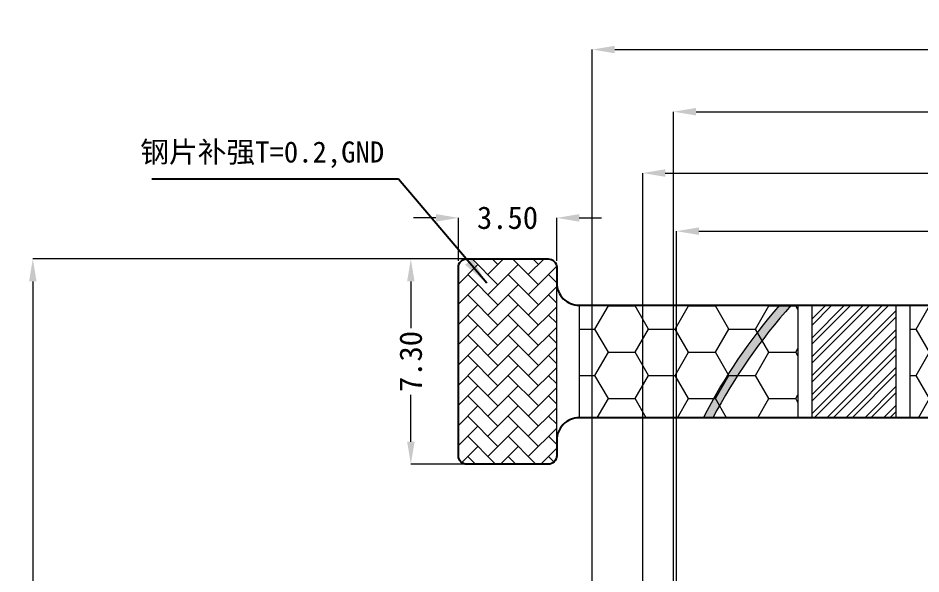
# Model space of a CAD drawing. Header units: millimetres. Extents: x -19 to 3409, y 490 to 920.
# Drawn here: x 3114.88 to 3147.01, y 814.45 to 834.22 of the extents above; entities that cross this region are included whole.
import ezdxf

# ---------------------------------------------------------------- set-up
doc = ezdxf.new("R2010")
doc.units = ezdxf.units.MM
doc.layers.get('0').update_dxf_attribs({"lineweight": 5})
doc.layers.get('Defpoints').update_dxf_attribs({"lineweight": 5})
for name, color, linetype, lineweight in [('DIM', 3, 'Continuous', 5), ('EMI', 5, 'Continuous', 5), ('FPC', 50, 'Continuous', 5), ('MFPC', 50, 'Continuous', 5)]:
    doc.layers.add(name, color=color, linetype=linetype, lineweight=lineweight)
doc.styles.add('宋体', font='')
doc.styles.add('汉字', font='')
doc.styles.get('宋体').set_extended_font_data('SimSun')
doc.styles.get('汉字').set_extended_font_data('SimSun')
doc.dimstyles.new('DIM', dxfattribs={"dimtxt": 0.8, "dimasz": 0.8, "dimexe": 0, "dimexo": 0.5, "dimgap": 0.11, "dimtad": 0, "dimzin": 1, "dimdsep": 46, "dimtxsty": '汉字', "dimcen": 0, "dimclrd": 256, "dimclre": 256, "dimclrt": 256, "dimadec": 0, "dimazin": 0, "dimtm": 1e-09, "dimtfac": 1, "dimtofl": 0, "dimtmove": 0, "dimatfit": 3, "dimfxl": 0, "dimlwd": 5, "dimlwe": 5, "dimarcsym": 0})
doc.dimstyles.new('RG', dxfattribs={"dimtxt": 2, "dimasz": 1, "dimexe": 0.5, "dimexo": 0.3, "dimgap": 0.3, "dimtad": 0, "dimzin": 1, "dimdsep": 46, "dimtxsty": '宋体', "dimcen": 2.5, "dimclrd": 256, "dimclre": 256, "dimclrt": 256, "dimadec": 0, "dimazin": 2, "dimtfac": 1, "dimtmove": 0, "dimatfit": 3, "dimfxl": 0, "dimarcsym": 0})

# ---------------------------------------------------------------- blocks, each defined once
blk = doc.blocks.new('*D128')
at = {"layer": 'Defpoints', "color": 0, "lineweight": 5, "transparency": 16777216}
for p in [(3138.310838174681, 826.6415750488842), (3138.310838174681, 767.8292075826088), (3176.616038174681, 767.8292075826088)]:
    blk.add_point(p, dxfattribs=at)
at = {"layer": 'DIM', "lineweight": 5, "transparency": 16777216}
for p, q in [((3138.310838174681, 768.3292075826088), (3138.310838174681, 826.6415750488842)), ((3139.110838174681, 826.6415750488842), (3150.505616037191, 826.6415750488842)), ((3175.816038174681, 826.6415750488842), (3162.596007098643, 826.6415750488842)), ((3176.616038174681, 768.3292075826088), (3176.616038174681, 826.6415750488842))]:
    blk.add_line(p, q, dxfattribs=at)
for points in [[(3139.110838174681, 826.7749083822175), (3139.110838174681, 826.5082417155509), (3138.310838174681, 826.6415750488842)], [(3175.816038174681, 826.7749083822175), (3175.816038174681, 826.5082417155509), (3176.616038174681, 826.6415750488842)]]:
    blk.add_solid(points, dxfattribs=at)
at = {"layer": 'DIM', "lineweight": 5, "transparency": 16777216, "insert": (3156.550811567917, 826.6415750488842), "char_height": 0.8, "attachment_point": 5, "style": '汉字'}
blk.add_mtext('38.31±0.1(AA . Area）', dxfattribs=at)
blk = doc.blocks.new('*D129')
at = {"layer": 'Defpoints', "color": 0, "lineweight": 5, "transparency": 16777216}
for p in [(3137.11083817468, 828.7075437113009), (3137.11083817468, 767.8292075826088), (3177.816038174681, 767.8292075826088)]:
    blk.add_point(p, dxfattribs=at)
at = {"layer": 'DIM', "lineweight": 5, "transparency": 16777216}
for p, q in [((3137.11083817468, 768.3292075826088), (3137.11083817468, 828.7075437113009)), ((3137.910838174681, 828.7075437113009), (3149.305920487418, 828.7075437113009)), ((3177.01603817468, 828.7075437113009), (3164.109160710881, 828.7075437113009)), ((3177.816038174681, 768.3292075826088), (3177.816038174681, 828.7075437113009))]:
    blk.add_line(p, q, dxfattribs=at)
for points in [[(3137.910838174681, 828.8408770446342), (3137.910838174681, 828.5742103779676), (3137.11083817468, 828.7075437113009)], [(3177.01603817468, 828.8408770446342), (3177.01603817468, 828.5742103779676), (3177.816038174681, 828.7075437113009)]]:
    blk.add_solid(points, dxfattribs=at)
at = {"layer": 'DIM', "lineweight": 5, "transparency": 16777216, "insert": (3156.70754059915, 828.7075437113009), "char_height": 0.8, "attachment_point": 5, "style": '汉字'}
blk.add_mtext('40.71±0.15(Panel Outline)', dxfattribs=at)
blk = doc.blocks.new('*D121')
at = {"layer": 'Defpoints', "color": 0, "lineweight": 5, "transparency": 16777216}
for p in [(3115.403015560489, 825.6556062771093), (3131.773144773651, 825.6556062771093), (3153.816151666268, 788.2918075826092)]:
    blk.add_point(p, dxfattribs=at)
at = {"layer": 'DIM', "lineweight": 5, "transparency": 16777216}
for p, q in [((3131.273144773651, 825.6556062771093), (3115.403015560489, 825.6556062771093)), ((3115.403015560489, 824.8556062771094), (3115.403015560489, 808.4513046952223)), ((3115.403015560489, 789.0918075826091), (3115.403015560489, 805.496109164496)), ((3153.316151666268, 788.2918075826092), (3115.403015560489, 788.2918075826092))]:
    blk.add_line(p, q, dxfattribs=at)
for points in [[(3115.269682227156, 824.8556062771094), (3115.536348893822, 824.8556062771094), (3115.403015560489, 825.6556062771093)], [(3115.269682227156, 789.0918075826091), (3115.536348893822, 789.0918075826091), (3115.403015560489, 788.2918075826092)]]:
    blk.add_solid(points, dxfattribs=at)
at = {"layer": 'DIM', "lineweight": 5, "transparency": 16777216, "insert": (3115.403015560488, 806.973706929858), "char_height": 0.8, "attachment_point": 5, "rotation": 90, "style": '汉字'}
blk.add_mtext('37.36', dxfattribs=at)
blk = doc.blocks.new('*D243')
at = {"layer": 'Defpoints', "color": 0, "lineweight": 5, "transparency": 16777216}
for p in [(3179.613437680361, 833.0987151911846), (3135.31343768036, 767.8292075826087), (3179.613437680361, 767.8292075826087)]:
    blk.add_point(p, dxfattribs=at)
at = {"layer": 'DIM', "lineweight": 5, "transparency": 16777216}
for p, q in [((3135.31343768036, 768.3292075826087), (3135.31343768036, 833.0987151911846)), ((3136.113437680361, 833.0987151911846), (3148.4132726703, 833.0987151911846)), ((3178.81343768036, 833.0987151911846), (3164.17796540773, 833.0987151911846)), ((3179.613437680361, 768.3292075826087), (3179.613437680361, 833.0987151911846))]:
    blk.add_line(p, q, dxfattribs=at)
for points in [[(3136.113437680361, 833.232048524518), (3136.113437680361, 832.9653818578513), (3135.31343768036, 833.0987151911846)], [(3178.81343768036, 833.232048524518), (3178.81343768036, 832.9653818578513), (3179.613437680361, 833.0987151911846)]]:
    blk.add_solid(points, dxfattribs=at)
at = {"layer": 'DIM', "lineweight": 5, "transparency": 16777216, "insert": (3156.295619039015, 833.0987151911846), "char_height": 1.5, "attachment_point": 5, "style": '汉字'}
blk.add_mtext('\\A1;44.30±0.04(OD)', dxfattribs=at)
blk = doc.blocks.new('*D244')
at = {"layer": 'Defpoints', "color": 0, "lineweight": 5, "transparency": 16777216}
for p in [(3176.71603718604, 830.8892650979029), (3138.210837186041, 767.8292075826087), (3176.71603718604, 767.8292075826087)]:
    blk.add_point(p, dxfattribs=at)
at = {"layer": 'DIM', "lineweight": 5, "transparency": 16777216}
for p, q in [((3138.210837186041, 768.3292075826087), (3138.210837186041, 830.8892650979029)), ((3139.010837186041, 830.8892650979029), (3150.465169029616, 830.8892650979029)), ((3175.91603718604, 830.8892650979029), (3164.461705342465, 830.8892650979029)), ((3176.71603718604, 768.3292075826087), (3176.71603718604, 830.8892650979029))]:
    blk.add_line(p, q, dxfattribs=at)
for points in [[(3139.010837186041, 831.0225984312362), (3139.010837186041, 830.7559317645696), (3138.210837186041, 830.8892650979029)], [(3175.91603718604, 831.0225984312362), (3175.91603718604, 830.7559317645696), (3176.71603718604, 830.8892650979029)]]:
    blk.add_solid(points, dxfattribs=at)
at = {"layer": 'DIM', "lineweight": 5, "transparency": 16777216, "insert": (3157.463437186041, 830.8892650979029), "char_height": 1.5, "attachment_point": 5, "style": '汉字'}
blk.add_mtext('38.51%%P0.1 VA', dxfattribs=at)
blk = doc.blocks.new('*D251')
at = {"layer": 'Defpoints', "color": 0, "lineweight": 5, "transparency": 16777216}
for p in [(3130.549123458911, 827.1141304358719), (3130.549123458911, 825.080606277109), (3134.049123458911, 825.080606277109)]:
    blk.add_point(p, dxfattribs=at)
at = {"layer": 'DIM', "lineweight": 5, "transparency": 16777216}
for p, q in [((3129.749123458911, 827.1141304358719), (3128.949123458911, 827.1141304358719)), ((3130.549123458911, 825.580606277109), (3130.549123458911, 827.1141304358719)), ((3134.049123458911, 825.580606277109), (3134.049123458911, 827.1141304358719)), ((3134.849123458911, 827.1141304358719), (3135.649123458911, 827.1141304358719))]:
    blk.add_line(p, q, dxfattribs=at)
for points in [[(3129.749123458911, 827.2474637692052), (3129.749123458911, 826.9807971025385), (3130.549123458911, 827.1141304358719)], [(3134.849123458911, 827.2474637692052), (3134.849123458911, 826.9807971025385), (3134.049123458911, 827.1141304358719)]]:
    blk.add_solid(points, dxfattribs=at)
at = {"layer": 'DIM', "lineweight": 5, "transparency": 16777216, "insert": (3132.299123458911, 827.1141304358719), "char_height": 0.8, "attachment_point": 5, "style": '汉字'}
blk.add_mtext('3.50', dxfattribs=at)
blk = doc.blocks.new('*D252')
at = {"layer": 'Defpoints', "color": 0, "lineweight": 5, "transparency": 16777216}
for p in [(3131.271709328591, 825.6556062771089), (3128.857932144334, 818.3556062771091), (3131.271709328591, 818.3556062771091)]:
    blk.add_point(p, dxfattribs=at)
at = {"layer": 'DIM', "lineweight": 5, "transparency": 16777216}
for p, q in [((3130.771709328591, 825.6556062771089), (3128.857932144334, 825.6556062771089)), ((3128.857932144334, 824.8556062771089), (3128.857932144334, 823.1949358860476)), ((3128.857932144334, 819.1556062771091), (3128.857932144334, 820.8162766681704)), ((3130.771709328591, 818.3556062771091), (3128.857932144334, 818.3556062771091))]:
    blk.add_line(p, q, dxfattribs=at)
for points in [[(3128.724598811001, 824.8556062771089), (3128.991265477667, 824.8556062771089), (3128.857932144334, 825.6556062771089)], [(3128.724598811001, 819.1556062771091), (3128.991265477667, 819.1556062771091), (3128.857932144334, 818.3556062771091)]]:
    blk.add_solid(points, dxfattribs=at)
at = {"layer": 'DIM', "lineweight": 5, "transparency": 16777216, "insert": (3128.857932144334, 822.0056062771095), "char_height": 0.8, "attachment_point": 5, "rotation": 90, "style": '汉字'}
blk.add_mtext('7.30', dxfattribs=at)

msp = doc.modelspace()

# ---------------------------------------------------------------- hatches: boundary and pattern name
at = {"lineweight": 5}
h = msp.add_hatch(color=256, dxfattribs=at)
h.dxf.hatch_style = 1
edge = h.paths.add_edge_path()
edge.add_arc((3157.463370685813, 810.5544075823211), 20.20259999999812, 138.2551022241456, 152.1070602567422)
edge.add_line((3139.607842410454, 820.0056062770789), (3139.26910098373, 820.0056062770789))
edge.add_arc((3157.463370685814, 810.5544075823212), 20.50259999999827, 138.998952657086, 152.5499197499433, ccw=False)
edge.add_line((3141.990107926047, 824.0056062771274), (3142.389874063172, 824.0056062771273))
h = msp.add_hatch(dxfattribs=at)
h.set_pattern_fill('ANSI32', color=252, scale=0.05, angle=180)
h.set_pattern_definition([(225, (3157.463408264959, 799.23118624023), (0.3367596045400933, -0.3367596045400934), []), (225, (3157.238901764959, 799.23118624023), (0.3367596045400933, -0.3367596045400934), [])])
h.paths.add_polyline_path([(3146.132453801417, 824.0056069438588), (3143.132453801417, 824.0056069438588), (3143.132453801417, 820.0056062771088), (3146.132453801417, 820.0056062771088)])
at = {"layer": 'EMI', "lineweight": 5}
h = msp.add_hatch(dxfattribs=at)
h.set_pattern_fill('HONEY', color=256, scale=0.3)
h.set_pattern_definition([(0, (767.0192140372828, 294.4063630195014), (1.42875, 0.8248891934999999), [0.9524999999999999, -1.905]), (120, (767.0192140372828, 294.4063630195014), (-1.428749996878257, 0.8248891989070172), [0.9524999999999993, -1.904999999999999]), (59.99999999999999, (767.0192140372828, 294.4063630195014), (3.121742730982646e-09, 1.649778392407017), [-1.905, 0.9524999999999999])])
h.paths.add_polyline_path([(3142.632453801417, 820.005606277064), (3142.632453801417, 824.0056062771278), (3134.849123458913, 824.0056062771091), (3134.849123458916, 820.0056062771073)])
edge = h.paths.add_edge_path()
edge.add_line((3146.632453801417, 824.0056062771374), (3146.632453801417, 820.0056062770418))
edge.add_line((3146.632453801417, 820.0056062770418), (3149.463437680328, 820.005606277026))
edge.add_arc((3149.463437680322, 819.0056062770261), 0.9999999999998863, 7.099743015714921e-10, 89.9999999996678, ccw=False)
edge.add_line((3150.463437680322, 819.0056062770385), (3150.463437680444, 809.3468853787091))
edge.add_arc((3149.46343768045, 809.3468853787031), 0.9999999999943725, 269.999999998756, 360, ccw=False)
edge.add_line((3149.463437680434, 808.3468853787086), (3147.96343768035, 808.3468853787247))
edge.add_arc((3147.963437680362, 809.3468853787276), 1.000000000002986, 225.5729959992701, 269.9999999993247, ccw=False)
edge.add_line((3147.263437680361, 808.6327425358703), (3147.263437680361, 800.2311862402298))
edge.add_arc((3147.763437680361, 800.2311862402298), 0.5, 180, 270.0000000000065)
edge.add_line((3147.763437680361, 799.7311862402298), (3174.271687188329, 799.7311862402299))
edge.add_arc((3157.463624402447, 810.6667562668837), 20.05237308704369, 326.9513868387501, 344.6745521856616)
edge.add_line((3176.802937600988, 805.3668853787642), (3170.463437680444, 805.3668853787642))
edge.add_line((3170.463437680444, 805.3668853787642), (3155.463437680421, 805.3668853787087))
edge.add_arc((3155.463437680417, 806.3668853787088), 1.000000000000029, 180.0000000003535, 270.00000000020674, ccw=False)
edge.add_line((3154.463437680417, 806.3668853787026), (3154.463437680337, 820.0056062771462))
edge.add_arc((3150.463437680325, 820.0056062771342), 4.00000000001239, 0, 89.9999999997818)
edge.add_line((3150.463437680328, 824.0056062771466), (3146.632453801417, 824.0056062771374))
at = {"layer": 'FPC', "lineweight": 5}
h = msp.add_hatch(dxfattribs=at)
h.set_pattern_fill('AR-HBONE', color=4, scale=0.005)
h.set_pattern_definition([(45, (3157.463408264959, 799.23118624023), (0, 0.7184204896855323), [1.524, -0.508]), (135, (3157.822618264959, 799.59039624023), (7.105427357601002e-17, 0.7184204896855323), [1.524, -0.508])])
h.paths.add_polyline_path([(3134.049123458911, 825.3556062771088, 0.4142135623731066), (3133.749123458911, 825.6556062771089), (3130.849123458911, 825.6556062771087, 0.4142135623730835), (3130.549123458911, 825.355606277109), (3130.549123458911, 818.6556062771091, 0.4142135623730835), (3130.849123458911, 818.355606277109), (3133.749123458911, 818.3556062771088, 0.4142135623731066), (3134.049123458911, 818.6556062771085)])

# ---------------------------------------------------------------- linework, layer by layer
at = {"lineweight": 5}
msp.add_lwpolyline([(3142.389874063172, 824.0056062771273, 0.06051427430382643), (3139.607842410454, 820.0056062770789), (3139.26910098373, 820.0056062770789, -0.05919624821560489), (3141.990107926047, 824.0056062771274)], format="xyb", close=True, dxfattribs=at)
at = {"color": 252, "lineweight": 5}
msp.add_lwpolyline([(3143.132453801417, 820.0056062771088), (3146.132453801417, 820.0056062771088), (3146.132453801417, 824.0056069438588), (3143.132453801417, 824.0056069438588)], close=True, dxfattribs=at)
at = {"layer": 'EMI', "lineweight": 5}
for points in [[(3134.849123458913, 824.0056062771091), (3134.849123458916, 820.0056062771073)], [(3142.632453801417, 824.0056062771278), (3142.632453801417, 820.005606277064)], [(3146.632453801417, 820.0056062770418), (3146.632453801417, 824.0056062771373)]]:
    msp.add_lwpolyline(points, dxfattribs=at)
at = {"layer": 'FPC', "color": 4, "lineweight": 5}
msp.add_lwpolyline([(3134.049123458911, 818.6556062771089), (3134.049123458911, 825.3556062771089, 0.4142135623726788), (3133.749123458911, 825.6556062771089), (3130.849123458911, 825.6556062771087, 0.4142135623732338), (3130.549123458911, 825.3556062771089), (3130.549123458911, 818.6556062771089, 0.4142135623727343), (3130.849123458911, 818.355606277109), (3133.749123458911, 818.3556062771089, 0.4142135623730118)], format="xyb", close=True, dxfattribs=at)
at = {"layer": 'MFPC', "linetype": 'Continuous', "lineweight": 25}
msp.add_lwpolyline([(3149.463437680328, 820.005606277026), (3134.849123458916, 820.0056062771073, 0.4142135623747391), (3134.049123458911, 819.2056062771073), (3134.049123458911, 818.6556062771087, -0.4142135623732061), (3133.749123458911, 818.3556062771088), (3130.849123458911, 818.355606277109, -0.4142135623728176), (3130.549123458911, 818.6556062771087), (3130.549123458911, 825.3556062771088, -0.4142135623736498), (3130.849123458911, 825.6556062771087), (3133.749123458911, 825.655606277109, -0.4142135623725958), (3134.049123458911, 825.3556062771088), (3134.049123458911, 824.8056062771091, 0.4142135623737402), (3134.849123458913, 824.0056062771091), (3150.463437680327, 824.0056062771464, -0.4142135623720659)], format="xyb", dxfattribs=at)

# ---------------------------------------------------------------- texts
at = {"layer": 'DIM', "lineweight": 5, "insert": (3119.226068068294, 829.8318519015356), "char_height": 0.75, "width": 23.66493673469387, "attachment_point": 1, "style": '宋体'}
msp.add_mtext('钢片补强T=0.2,GND', dxfattribs=at)

# ---------------------------------------------------------------- dimensions: what is measured, and where the dimension line sits
at = {"layer": 'DIM', "lineweight": 5}
dim = msp.add_linear_dim(base=(3179.613437680361, 833.0987151911846), p1=(3135.31343768036, 767.8292075826087), p2=(3179.613437680361, 767.8292075826087), text='<>(OD)', dimstyle='DIM', override={"dimtxt": 1.5, "dimgap": 0.11, "dimtol": 1, "dimlim": 0, "dimtp": 0.04, "dimtm": 0.04, "dimtfac": 1, "dimtdec": 3, "dimfxl": 0.8, "dimtolj": 1, "dimarcsym": 1}, dxfattribs=at)
dim.commit()
dim.dimension.update_dxf_attribs({"geometry": '*D243', "text_midpoint": (3156.295619039015, 833.0987151911846), "dimtype": 160})
dim = msp.add_linear_dim(base=(3176.71603718604, 830.8892650979029), p1=(3138.210837186041, 767.8292075826087), p2=(3176.71603718604, 767.8292075826087), text='<>%%P0.1 VA', dimstyle='DIM', override={"dimtxt": 1.5, "dimfxl": 0.8, "dimarcsym": 1}, dxfattribs=at)
dim.commit()
dim.dimension.update_dxf_attribs({"geometry": '*D244', "text_midpoint": (3157.463437186041, 830.8892650979029)})
for base, p1, p2, text, override, picture, middle in [((3137.11083817468, 828.7075437113009), (3177.816038174681, 767.8292075826088), (3137.11083817468, 767.8292075826088), '<>(Panel Outline)', {"dimtol": 1, "dimtp": 0.15, "dimtm": 0.15}, '*D129', (3156.70754059915, 828.7075437113009)), ((3138.310838174681, 826.6415750488842), (3176.616038174681, 767.8292075826088), (3138.310838174681, 767.8292075826088), '<>(AA . Area）', {"dimtol": 1, "dimtp": 0.1, "dimtm": 0.1, "dimfxl": 0.8, "dimarcsym": 1}, '*D128', (3156.550811567917, 826.6415750488842))]:
    dim = msp.add_linear_dim(base=base, p1=p1, p2=p2, angle=180, text=text, dimstyle='DIM', override=override, dxfattribs=at)
    dim.commit()
    dim.dimension.update_dxf_attribs({"geometry": picture, "text_midpoint": middle, "dimtype": 160})
dim = msp.add_linear_dim(base=(3130.549123458911, 827.1141304358719), p1=(3134.049123458911, 825.080606277109), p2=(3130.549123458911, 825.080606277109), dimstyle='DIM', override={"dimfxl": 0.8, "dimarcsym": 1}, dxfattribs=at)
dim.commit()
dim.dimension.update_dxf_attribs({"geometry": '*D251', "text_midpoint": (3132.299123458911, 827.1141304358719)})
at = {"layer": 'DIM', "color": 255, "lineweight": 5}
dim = msp.add_linear_dim(base=(3115.403015560489, 825.6556062771093), p1=(3153.816151666266, 788.2918075826087), p2=(3131.77314477365, 825.6556062771089), angle=90, dimstyle='DIM', override={"dimfxl": 0.8, "dimarcsym": 1}, dxfattribs=at)
dim.commit()
dim.dimension.update_dxf_attribs({"geometry": '*D121', "text_midpoint": (3115.403015560488, 806.973706929858)})
at = {"layer": 'DIM', "lineweight": 5}
dim = msp.add_linear_dim(base=(3128.857932144334, 818.3556062771091), p1=(3131.271709328591, 825.6556062771089), p2=(3131.271709328591, 818.3556062771091), angle=90, dimstyle='DIM', override={"dimfxl": 0.8, "dimarcsym": 1}, dxfattribs=at)
dim.commit()
dim.dimension.update_dxf_attribs({"geometry": '*D252', "text_midpoint": (3128.857932144334, 822.0056062771095)})

# ---------------------------------------------------------------- leaders
msp.add_leader([(3131.561150239711, 824.7905344014576), (3128.420612265095, 828.4894429356465), (3119.635705056227, 828.4894429356465)], dimstyle='RG', override={"dimfxl": 0.2, "dimarcsym": 1}, dxfattribs=at)

doc.saveas('drawing.dxf')
